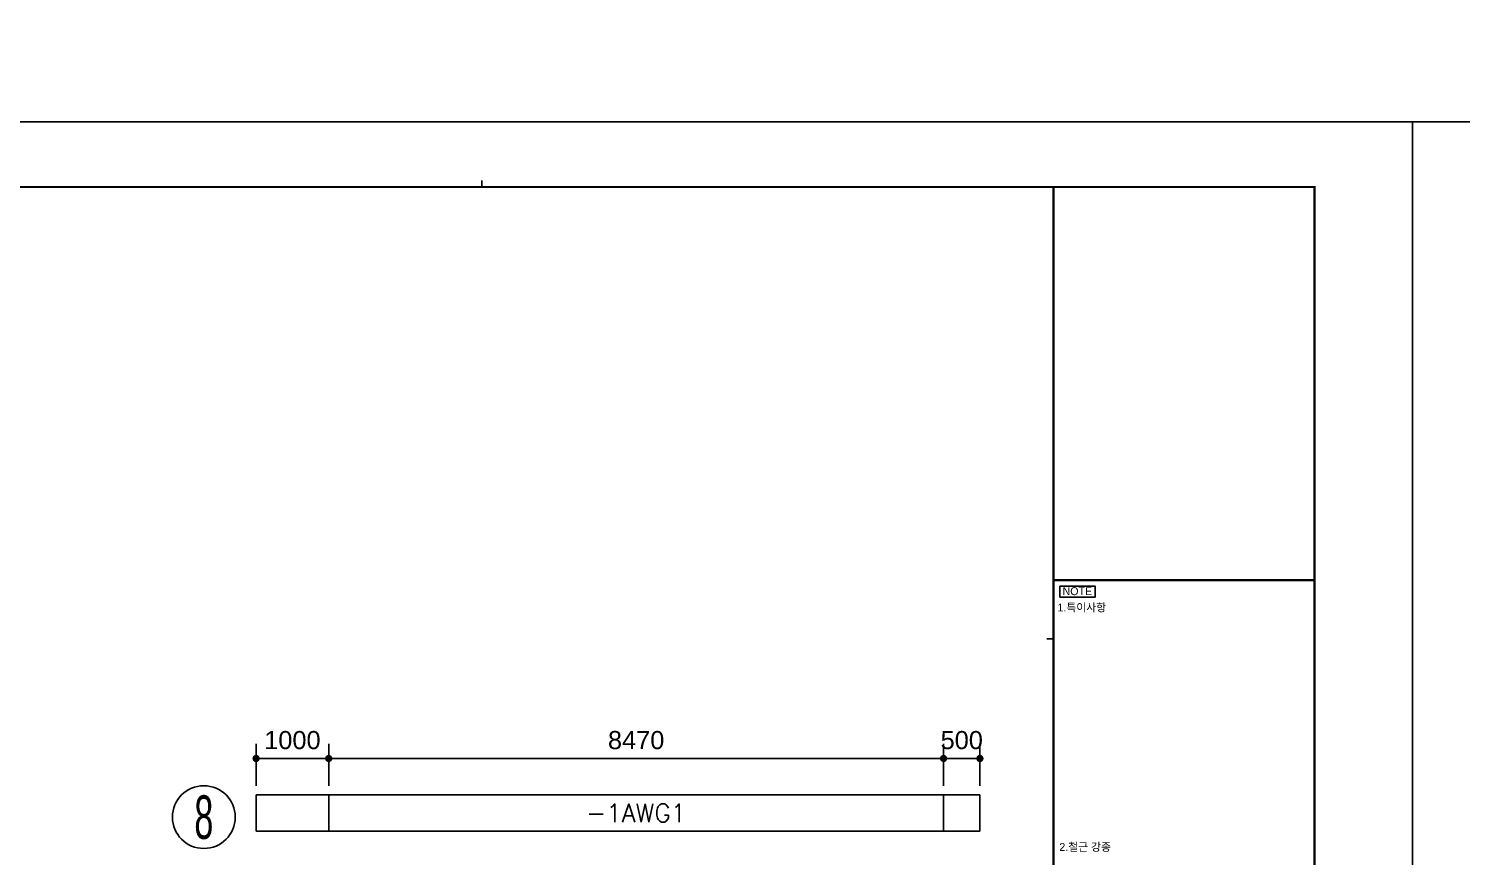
# Model space of a CAD drawing. Header units: millimetres. Extents: x 350420 to 672135, y -312840 to -44390.
# Drawn here: x 598944 to 618679, y -118811 to -107404 of the extents above; entities that cross this region are included whole.
import ezdxf
from ezdxf.enums import TextEntityAlignment as Align
from ezdxf.xclip import XClip

# ---------------------------------------------------------------- set-up
doc = ezdxf.new("R2010")
doc.units = ezdxf.units.MM
doc.header["$LTSCALE"] = 65
doc.header["$XCLIPFRAME"] = 0
doc.linetypes.add('XS-지하주차장$0$HID', pattern=[2.3, 1.5, -0.8])
doc.layers.get('Defpoints').update_dxf_attribs({"color": 145})
for name, color, linetype in [('00', 7, 'Continuous'), ('AMAC-NO', 5, 'Continuous'), ('XDIM', 7, 'Continuous'), ('XSTRUCT', 2, 'Continuous')]:
    doc.layers.add(name, color=color, linetype=linetype)
doc.layers.add('XS-지하주차장$0$1215', color=181, linetype='XS-지하주차장$0$HID', plot=False)
doc.styles.get("Standard").update_dxf_attribs({"font": 'arial.ttf'})
doc.styles.add('XRebar', font='Romans.shx', dxfattribs={"bigfont": 'whgtxt.shx'})
doc.styles.add('XRebarSheet', font='Hmkmrhd_0.ttf')
doc.styles.add('돋음', font='Dotum.ttf')
doc.dimstyles.new('XRebarm', dxfattribs={"dimscale": 100, "dimtxt": 2.5, "dimasz": 1, "dimexe": 2, "dimexo": 0, "dimgap": 1.25, "dimtad": 1, "dimdec": 0, "dimzin": 0, "dimdsep": 46, "dimtxsty": 'Standard', "dimblk": 'DOT', "dimcen": 0.09, "dimclrd": 7, "dimclre": 7, "dimclrt": 3, "dimadec": 0, "dimazin": 0, "dimtfac": 1, "dimtdec": 4, "dimtofl": 0, "dimtmove": 0, "dimatfit": 3, "dimfxl": 0, "dimtolj": 1, "dimtzin": 0, "dimarcsym": 0})

# ---------------------------------------------------------------- blocks, each defined once
blk = doc.blocks.new('XS-지하주차장')
at = {"layer": 'XS-지하주차장$0$1215'}
blk.add_line((672735, 143847), (724964, -23852), dxfattribs=at)
blk = doc.blocks.new('dhs_sheet2e')
at = {"color": 7}
for p, q in [((55508.9, 57331.7), (55508.9, 57531.5)), ((73013.1, 43498.2), (72813.3, 43498.2))]:
    blk.add_line(p, q, dxfattribs=at)
for points in [[(84000, 0), (84000, 59329.4), (0, 59329.4), (0, 0)], [(73208.2, 45108.5), (74292.8, 45108.5), (74292.8, 44775), (73208.2, 44775)]]:
    blk.add_lwpolyline(points, close=True, dxfattribs=at)
at = {"color": 30, "const_width": 64.9}
blk.add_lwpolyline([(81003.6, 57331.7), (2996.4, 57331.7), (2996.4, 1997.6), (81003.6, 1997.6)], close=True, dxfattribs=at)
at = {"color": 30}
for points, const_width in [([(73013.1, 1997.6), (73013.1, 57331.7)], 64.9), ([(73013.1, 45291.6), (81003.6, 45291.6)], 64.9), ([(73013.1, 37482.7), (81003.6, 37482.7)], 1.25)]:
    blk.add_lwpolyline(points, dxfattribs=dict(at, const_width=const_width))
at = {"color": 7, "style": 'XRebarSheet'}
for s, p in [('NOTE', (73292, 44833.7)), ('1.특이사항', (73135.9, 44335.3)), ('2.철근 강종', (73193, 37000.1))]:
    blk.add_text(s, height=242.71, dxfattribs=at).set_placement(p)
blk = doc.blocks.new('DFHDHBSD')
at = {"color": 255, "xscale": 0.5, "yscale": 0.5, "zscale": 0.5}
blk.add_blockref('dhs_sheet2e', (0, 0), dxfattribs=at)
blk = doc.blocks.new('_Dot')
at = {"color": 0, "linetype": 'ByBlock', "lineweight": -2}
blk.add_line((-0.5, 0), (-1, 0), dxfattribs=at)
at = {"color": 0, "linetype": 'ByBlock', "const_width": 0.5}
blk.add_lwpolyline([(-0.25, 0, 1), (0.25, 0, 1)], format="xyb", close=True, dxfattribs=at)
blk = doc.blocks.new('*D1452')
at = {"layer": 'Defpoints', "color": 0, "linetype": 'Continuous', "ltscale": 7.6496e-308, "transparency": 16777216}
for p in [(603077, -117462), (602077, -117838), (603077, -117838)]:
    blk.add_point(p, dxfattribs=at)
at = {"layer": 'XDIM', "color": 7, "linetype": 'Continuous', "lineweight": -2, "ltscale": 7.6496e-308, "transparency": 16777216}
for p, q in [((602077, -117838), (602077, -117262)), ((603077, -117838), (603077, -117262)), ((602177, -117462), (602977, -117462))]:
    blk.add_line(p, q, dxfattribs=at)
at = {"layer": 'XDIM', "color": 7, "linetype": 'Continuous', "lineweight": -2, "ltscale": 7.6496e-308, "transparency": 16777216, "xscale": 100, "yscale": 100, "zscale": 100, "rotation": 180}
blk.add_blockref('_Dot', (602077, -117462), dxfattribs=at)
at = {"layer": 'XDIM', "color": 7, "linetype": 'Continuous', "lineweight": -2, "ltscale": 7.6496e-308, "transparency": 16777216, "xscale": 100, "yscale": 100, "zscale": 100}
blk.add_blockref('_Dot', (603077, -117462), dxfattribs=at)
at = {"layer": 'XDIM', "color": 3, "linetype": 'Continuous', "ltscale": 7.6496e-308, "transparency": 16777216, "insert": (602577, -117210), "char_height": 250, "attachment_point": 5}
blk.add_mtext('\\A1;1000', dxfattribs=at)
blk = doc.blocks.new('*D1453')
at = {"layer": 'Defpoints', "color": 0, "linetype": 'Continuous', "ltscale": 7.6496e-308, "transparency": 16777216}
for p in [(611547, -117462), (603077, -117838), (611547, -117838)]:
    blk.add_point(p, dxfattribs=at)
at = {"layer": 'XDIM', "color": 7, "linetype": 'Continuous', "lineweight": -2, "ltscale": 7.6496e-308, "transparency": 16777216}
for p, q in [((603077, -117838), (603077, -117262)), ((611547, -117838), (611547, -117262)), ((603177, -117462), (611447, -117462))]:
    blk.add_line(p, q, dxfattribs=at)
at = {"layer": 'XDIM', "color": 7, "linetype": 'Continuous', "lineweight": -2, "ltscale": 7.6496e-308, "transparency": 16777216, "xscale": 100, "yscale": 100, "zscale": 100, "rotation": 180}
blk.add_blockref('_Dot', (603077, -117462), dxfattribs=at)
at = {"layer": 'XDIM', "color": 7, "linetype": 'Continuous', "lineweight": -2, "ltscale": 7.6496e-308, "transparency": 16777216, "xscale": 100, "yscale": 100, "zscale": 100}
blk.add_blockref('_Dot', (611547, -117462), dxfattribs=at)
at = {"layer": 'XDIM', "color": 3, "linetype": 'Continuous', "ltscale": 7.6496e-308, "transparency": 16777216, "insert": (607312, -117210), "char_height": 250, "attachment_point": 5}
blk.add_mtext('\\A1;8470', dxfattribs=at)
blk = doc.blocks.new('*D1454')
at = {"layer": 'Defpoints', "color": 0, "linetype": 'Continuous', "ltscale": 7.6496e-308, "transparency": 16777216}
for p in [(612047, -117462), (611547, -117838), (612047, -117838)]:
    blk.add_point(p, dxfattribs=at)
at = {"layer": 'XDIM', "color": 7, "linetype": 'Continuous', "lineweight": -2, "ltscale": 7.6496e-308, "transparency": 16777216}
for p, q in [((611547, -117838), (611547, -117262)), ((612047, -117838), (612047, -117262)), ((611647, -117462), (611947, -117462))]:
    blk.add_line(p, q, dxfattribs=at)
at = {"layer": 'XDIM', "color": 7, "linetype": 'Continuous', "lineweight": -2, "ltscale": 7.6496e-308, "transparency": 16777216, "xscale": 100, "yscale": 100, "zscale": 100, "rotation": 180}
blk.add_blockref('_Dot', (611547, -117462), dxfattribs=at)
at = {"layer": 'XDIM', "color": 7, "linetype": 'Continuous', "lineweight": -2, "ltscale": 7.6496e-308, "transparency": 16777216, "xscale": 100, "yscale": 100, "zscale": 100}
blk.add_blockref('_Dot', (612047, -117462), dxfattribs=at)
at = {"layer": 'XDIM', "color": 3, "linetype": 'Continuous', "ltscale": 7.6496e-308, "transparency": 16777216, "insert": (611797, -117210), "char_height": 250, "attachment_point": 5}
blk.add_mtext('\\A1;500', dxfattribs=at)

msp = doc.modelspace()

# ---------------------------------------------------------------- linework, layer by layer
at = {"layer": 'AMAC-NO', "color": 1}
msp.add_circle((601356.7, -118270), 431.9, dxfattribs=at)
at = {"layer": 'XSTRUCT', "color": 7, "linetype": 'Continuous', "ltscale": 7.6496e-308}
for p, q in [((602076.7, -117962.5), (602076.7, -118462.5)), ((612046.7, -117962.5), (612046.7, -118462.5))]:
    msp.add_line(p, q, dxfattribs=at)
at = {"layer": 'XSTRUCT', "color": 2, "linetype": 'Continuous', "ltscale": 7.6496e-308}
for p, q in [((602076.7, -117962.5), (603076.7, -117962.5)), ((611546.7, -117962.5), (612046.7, -117962.5)), ((602076.7, -118462.5), (603076.7, -118462.5)), ((611546.7, -118462.5), (612046.7, -118462.5))]:
    msp.add_line(p, q, dxfattribs=at)
at = {"layer": 'XSTRUCT', "color": 1, "linetype": 'Continuous', "ltscale": 7.6496e-308}
for p, q in [((603076.7, -117962.5), (611546.7, -117962.5)), ((603076.7, -118462.5), (611546.7, -118462.5))]:
    msp.add_line(p, q, dxfattribs=at)
at = {"layer": 'XSTRUCT', "color": 253, "linetype": 'Continuous', "ltscale": 7.6496e-308}
for p, q in [((603076.7, -117962.5), (603076.7, -118462.5)), ((611546.7, -117962.5), (611546.7, -118462.5))]:
    msp.add_line(p, q, dxfattribs=at)

# ---------------------------------------------------------------- block references
ref = msp.add_blockref('XS-지하주차장', (-78140, -199800))
XClip(ref).set_block_clipping_path([(643469.9999999981, 130890.0000000019), (673429.9999999894, 145455.0000000002)])
at = {"layer": '00', "xscale": 0.8999999981431359, "yscale": 0.8999999981431359, "zscale": 0.8999999981431359}
for p in [(580204.9, -135386.2), (618004.9, -135386.2)]:
    msp.add_blockref('DFHDHBSD', p, dxfattribs=at)

# ---------------------------------------------------------------- texts
at = {"layer": 'AMAC-NO', "color": 1, "style": '돋음', "width": 0.6}
msp.add_text('8', height=600, dxfattribs=at).set_placement((601356.7, -118270), align=Align.MIDDLE_CENTER)
at = {"layer": 'XSTRUCT', "color": 2, "linetype": 'Continuous', "ltscale": 7.6496e-308, "style": 'XRebar'}
msp.add_text('-1AWG1', height=250, dxfattribs=at).set_placement((607311.7, -118212.5), align=Align.MIDDLE_CENTER)

# ---------------------------------------------------------------- dimensions: what is measured, and where the dimension line sits
at = {"layer": 'XDIM', "color": 7, "linetype": 'Continuous', "ltscale": 7.6496e-308}
for base, p1, p2, picture, middle in [((603076.7, -117462.5), (602076.7, -117837.5), (603076.7, -117837.5), '*D1452', (602576.7, -117462.5)), ((611546.7, -117462.5), (603076.7, -117837.5), (611546.7, -117837.5), '*D1453', (607311.7, -117462.5)), ((612046.7, -117462.5), (611546.7, -117837.5), (612046.7, -117837.5), '*D1454', (611796.7, -117462.5))]:
    dim = msp.add_linear_dim(base=base, p1=p1, p2=p2, angle=0, dimstyle='XRebarm', override={"dimscale": 100}, dxfattribs=at)
    dim.commit()
    dim.dimension.update_dxf_attribs({"geometry": picture, "text_midpoint": middle, "dimtype": 161})

doc.saveas('drawing.dxf')
